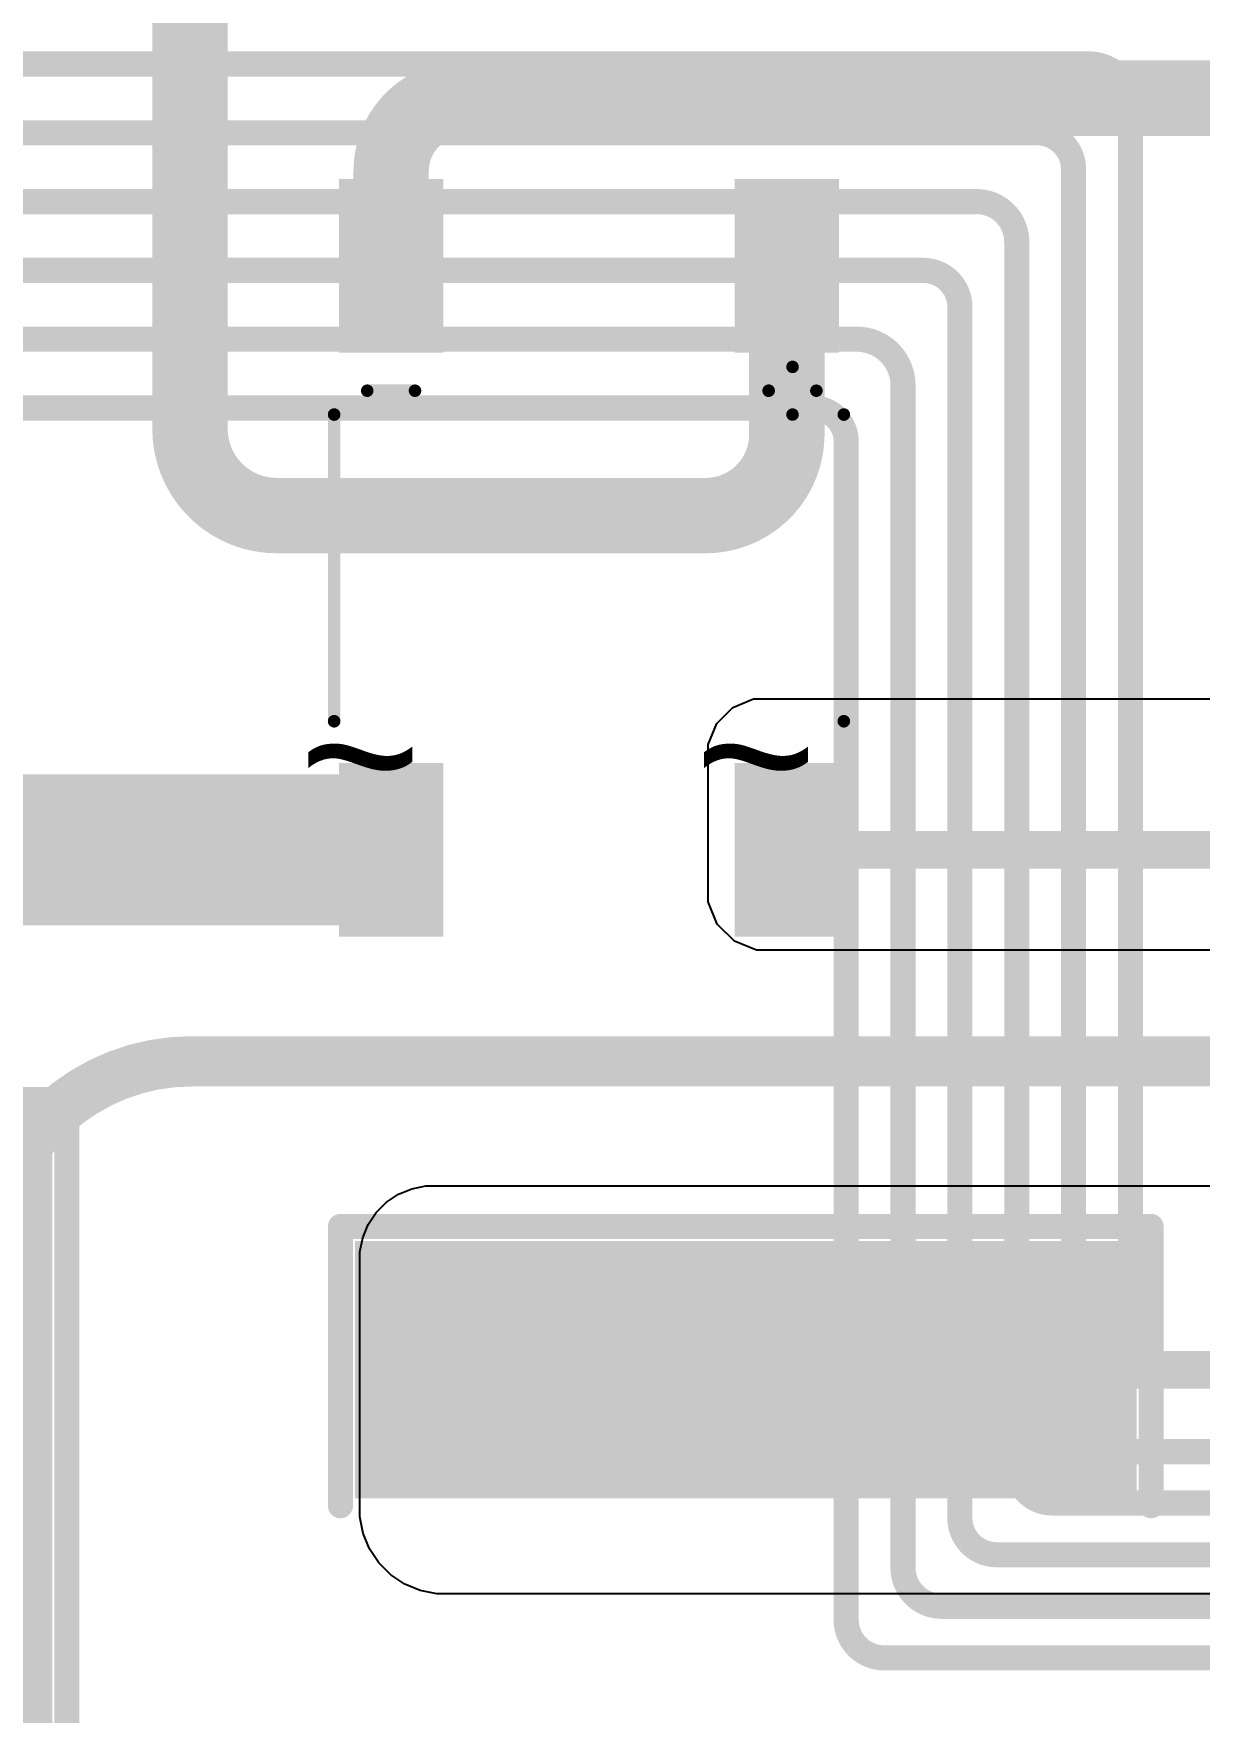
# Model space of a CAD drawing. Header units: inches. Extents: x -2 to 5376, y -4 to 5426.
# Drawn here: x 21.5 to 33.29, y 25.83 to 42.79 of the extents above; entities that cross this region are included whole.
import ezdxf

# ---------------------------------------------------------------- set-up
doc = ezdxf.new("R2010")
doc.units = ezdxf.units.IN
for name, color, linetype in [('Bottom Layer', 5, 'Continuous'), ('Top Layer', 1, 'Continuous'), ('Top Overlay', 2, 'Continuous'), ('Top Paste', 8, 'Continuous'), ('Top Solder', 216, 'Continuous')]:
    doc.layers.add(name, color=color, linetype=linetype)
doc.styles.add('Arial', font='', dxfattribs={"height": 0.2})
doc.styles.get('Arial').set_extended_font_data('Arial')

# ---------------------------------------------------------------- blocks, each defined once
blk = doc.blocks.new('R___2030_60')
at = {"layer": 'Top Layer'}
for points in [[(-4.25, -3.9), (-4.25, 3.9), (-1.75, 3.9), (-1.75, -3.9)], [(1.75, -3.9), (1.75, 3.9), (4.25, 3.9), (4.25, -3.9)]]:
    blk.add_hatch(color=1, dxfattribs=at).paths.add_polyline_path(points)
at = {"layer": 'Top Paste'}
for points in [[(-4.25, -3.9), (-4.25, 3.9), (-1.75, 3.9), (-1.75, -3.9)], [(1.75, -3.9), (1.75, 3.9), (4.25, 3.9), (4.25, -3.9)]]:
    blk.add_hatch(color=8, dxfattribs=at).paths.add_polyline_path(points)
at = {"layer": 'Top Solder'}
for points in [[(-4.301, -3.951), (-4.301, 3.951), (-1.699, 3.951), (-1.699, -3.951)], [(1.699, -3.951), (1.699, 3.951), (4.301, 3.951), (4.301, -3.951)]]:
    blk.add_hatch(color=216, dxfattribs=at).paths.add_polyline_path(points)
at = {"layer": 'Top Overlay'}
for points in [[(-4.448, 4.097, 0.254, 0.254, 0), (-4.448, -4.097, 0.254, 0.254, 0)], [(-4.448, 4.097, 0.254, 0.254, 0), (-1.626, 4.097, 0.254, 0.254, 0)], [(1.626, 4.097, 0.254, 0.254, 0), (4.448, 4.097, 0.254, 0.254, 0)], [(4.448, 4.097, 0.254, 0.254, 0), (4.448, -4.097, 0.254, 0.254, 0)], [(-4.448, -4.097, 0.254, 0.254, 0), (-1.626, -4.097, 0.254, 0.254, 0)], [(1.626, -4.097, 0.254, 0.254, 0), (4.448, -4.097, 0.254, 0.254, 0)]]:
    blk.add_lwpolyline(points, format="xyseb", dxfattribs=at)
for points in [[(-4.511, 4.097, 0.127, 0.127, 1), (-4.384, 4.097, 0.127, 0.127, 1)], [(-4.511, 4.097, 0.127, 0.127, 1), (-4.384, 4.097, 0.127, 0.127, 1)], [(-1.689, 4.097, 0.127, 0.127, 1), (-1.562, 4.097, 0.127, 0.127, 1)], [(1.562, 4.097, 0.127, 0.127, 1), (1.689, 4.097, 0.127, 0.127, 1)], [(4.384, 4.097, 0.127, 0.127, 1), (4.511, 4.097, 0.127, 0.127, 1)], [(4.384, 4.097, 0.127, 0.127, 1), (4.511, 4.097, 0.127, 0.127, 1)], [(-4.511, -4.097, 0.127, 0.127, 1), (-4.384, -4.097, 0.127, 0.127, 1)], [(-4.511, -4.097, 0.127, 0.127, 1), (-4.384, -4.097, 0.127, 0.127, 1)], [(-1.689, -4.097, 0.127, 0.127, 1), (-1.562, -4.097, 0.127, 0.127, 1)], [(1.562, -4.097, 0.127, 0.127, 1), (1.689, -4.097, 0.127, 0.127, 1)], [(4.384, -4.097, 0.127, 0.127, 1), (4.511, -4.097, 0.127, 0.127, 1)], [(4.384, -4.097, 0.127, 0.127, 1), (4.511, -4.097, 0.127, 0.127, 1)]]:
    blk.add_lwpolyline(points, format="xyseb", close=True, dxfattribs=at)
blk = doc.blocks.new('R___2030_74')
at = {"layer": 'Top Layer'}
for points in [[(-4.25, -3.9), (-4.25, 3.9), (-1.75, 3.9), (-1.75, -3.9)], [(1.75, -3.9), (1.75, 3.9), (4.25, 3.9), (4.25, -3.9)]]:
    blk.add_hatch(color=1, dxfattribs=at).paths.add_polyline_path(points)
at = {"layer": 'Top Paste'}
for points in [[(-4.25, -3.9), (-4.25, 3.9), (-1.75, 3.9), (-1.75, -3.9)], [(1.75, -3.9), (1.75, 3.9), (4.25, 3.9), (4.25, -3.9)]]:
    blk.add_hatch(color=8, dxfattribs=at).paths.add_polyline_path(points)
at = {"layer": 'Top Solder'}
for points in [[(-4.301, -3.951), (-4.301, 3.951), (-1.699, 3.951), (-1.699, -3.951)], [(1.699, -3.951), (1.699, 3.951), (4.301, 3.951), (4.301, -3.951)]]:
    blk.add_hatch(color=216, dxfattribs=at).paths.add_polyline_path(points)
at = {"layer": 'Top Overlay'}
for points in [[(-4.448, 4.097, 0.254, 0.254, 0), (-4.448, -4.097, 0.254, 0.254, 0)], [(-1.626, 4.097, 0.254, 0.254, 0), (-4.448, 4.097, 0.254, 0.254, 0)], [(4.448, 4.097, 0.254, 0.254, 0), (1.626, 4.097, 0.254, 0.254, 0)], [(4.448, 4.097, 0.254, 0.254, 0), (4.448, -4.097, 0.254, 0.254, 0)], [(-1.626, -4.097, 0.254, 0.254, 0), (-4.448, -4.097, 0.254, 0.254, 0)], [(4.448, -4.097, 0.254, 0.254, 0), (1.626, -4.097, 0.254, 0.254, 0)]]:
    blk.add_lwpolyline(points, format="xyseb", dxfattribs=at)
for points in [[(-4.511, 4.097, 0.127, 0.127, 1), (-4.384, 4.097, 0.127, 0.127, 1)], [(-4.511, 4.097, 0.127, 0.127, 1), (-4.384, 4.097, 0.127, 0.127, 1)], [(-1.689, 4.097, 0.127, 0.127, 1), (-1.562, 4.097, 0.127, 0.127, 1)], [(1.562, 4.097, 0.127, 0.127, 1), (1.689, 4.097, 0.127, 0.127, 1)], [(4.384, 4.097, 0.127, 0.127, 1), (4.511, 4.097, 0.127, 0.127, 1)], [(4.384, 4.097, 0.127, 0.127, 1), (4.511, 4.097, 0.127, 0.127, 1)], [(-4.511, -4.097, 0.127, 0.127, 1), (-4.384, -4.097, 0.127, 0.127, 1)], [(-4.511, -4.097, 0.127, 0.127, 1), (-4.384, -4.097, 0.127, 0.127, 1)], [(-1.689, -4.097, 0.127, 0.127, 1), (-1.562, -4.097, 0.127, 0.127, 1)], [(1.562, -4.097, 0.127, 0.127, 1), (1.689, -4.097, 0.127, 0.127, 1)], [(4.384, -4.097, 0.127, 0.127, 1), (4.511, -4.097, 0.127, 0.127, 1)], [(4.384, -4.097, 0.127, 0.127, 1), (4.511, -4.097, 0.127, 0.127, 1)]]:
    blk.add_lwpolyline(points, format="xyseb", close=True, dxfattribs=at)
blk = doc.blocks.new('TSSOP_4_5_0_4_4__124')
at = {"layer": 'Top Layer'}
for points in [[(-1.575, 2.175), (-2.425, 2.175), (-2.425, 3.725), (-1.575, 3.725)], [(2.425, 2.175), (1.575, 2.175), (1.575, 3.725), (2.425, 3.725)], [(-1.575, -3.725), (-2.425, -3.725), (-2.425, -2.175), (-1.575, -2.175)], [(2.425, -3.725), (1.575, -3.725), (1.575, -2.175), (2.425, -2.175)]]:
    blk.add_hatch(color=1, dxfattribs=at).paths.add_polyline_path(points)
at = {"layer": 'Top Paste'}
for points in [[(-1.575, 2.175), (-2.425, 2.175), (-2.425, 3.725), (-1.575, 3.725)], [(2.425, 2.175), (1.575, 2.175), (1.575, 3.725), (2.425, 3.725)], [(-1.575, -3.725), (-2.425, -3.725), (-2.425, -2.175), (-1.575, -2.175)], [(2.425, -3.725), (1.575, -3.725), (1.575, -2.175), (2.425, -2.175)]]:
    blk.add_hatch(color=8, dxfattribs=at).paths.add_polyline_path(points)
at = {"layer": 'Top Solder'}
for points in [[(-1.473, 2.073), (-2.527, 2.073), (-2.527, 3.827), (-1.473, 3.827)], [(2.527, 2.073), (1.473, 2.073), (1.473, 3.827), (2.527, 3.827)], [(-1.473, -3.827), (-2.527, -3.827), (-2.527, -2.073), (-1.473, -2.073)], [(2.527, -3.827), (1.473, -3.827), (1.473, -2.073), (2.527, -2.073)]]:
    blk.add_hatch(color=216, dxfattribs=at).paths.add_polyline_path(points)
at = {"layer": 'Top Overlay'}
for points in [[(-2.576, 1.651, 0.127, 0.127, 0), (-2.576, -1.448, 0.127, 0.127, 0)], [(2.576, 1.651, 0.127, 0.127, 0), (2.576, -1.448, 0.127, 0.127, 0)], [(-2.057, -1.448, 0.127, 0.127, 0), (-2.057, -1.93, 0.127, 0.127, 0)], [(-1.816, -1.689, 0.127, 0.127, 0), (-2.299, -1.689, 0.127, 0.127, 0)], [(2.241, -1.689, 0.127, 0.127, 0), (1.759, -1.689, 0.127, 0.127, 0)]]:
    blk.add_lwpolyline(points, format="xyseb", dxfattribs=at)
for points in [[(-2.608, 1.651, 0.0635, 0.0635, 1), (-2.544, 1.651, 0.0635, 0.0635, 1)], [(2.544, 1.651, 0.0635, 0.0635, 1), (2.608, 1.651, 0.0635, 0.0635, 1)], [(-2.608, -1.448, 0.0635, 0.0635, 1), (-2.544, -1.448, 0.0635, 0.0635, 1)], [(-2.089, -1.448, 0.0635, 0.0635, 1), (-2.026, -1.448, 0.0635, 0.0635, 1)], [(2.544, -1.448, 0.0635, 0.0635, 1), (2.608, -1.448, 0.0635, 0.0635, 1)], [(-2.33, -1.689, 0.0635, 0.0635, 1), (-2.267, -1.689, 0.0635, 0.0635, 1)], [(-1.848, -1.689, 0.0635, 0.0635, 1), (-1.784, -1.689, 0.0635, 0.0635, 1)], [(1.727, -1.689, 0.0635, 0.0635, 1), (1.79, -1.689, 0.0635, 0.0635, 1)], [(2.21, -1.689, 0.0635, 0.0635, 1), (2.273, -1.689, 0.0635, 0.0635, 1)], [(-2.089, -1.93, 0.0635, 0.0635, 1), (-2.026, -1.93, 0.0635, 0.0635, 1)]]:
    blk.add_lwpolyline(points, format="xyseb", close=True, dxfattribs=at)
at = {"layer": 'Top Overlay', "style": 'Arial'}
for p in [(-2.311, 1.279), (1.689, 1.279)]:
    blk.add_text('~', height=1.524, dxfattribs=at).set_placement(p)

msp = doc.modelspace()

# ---------------------------------------------------------------- linework, layer by layer
at = {"layer": 'Bottom Layer'}
for points in [[(4.909, 42.485, 0.254, 0.254, 0), (32.174, 42.485, 0.254, 0.254, 0)], [(32.174, 42.485, 0.254, 0.254, -0.414214), (32.59, 42.069, 0.254, 0.254, 0)], [(32.59, 29.604, 0.254, 0.254, 0), (32.59, 42.069, 0.254, 0.254, 0)], [(6.301, 41.789, 0.254, 0.254, 0), (31.646, 41.789, 0.254, 0.254, 0)], [(31.646, 41.789, 0.254, 0.254, -0.414214), (32.015, 41.42, 0.254, 0.254, 0)], [(32.015, 28.857, 0.254, 0.254, 0), (32.015, 41.42, 0.254, 0.254, 0)], [(6.892, 41.094, 0.254, 0.254, 0), (31.035, 41.094, 0.254, 0.254, 0)], [(31.035, 41.094, 0.254, 0.254, -0.414214), (31.441, 40.689, 0.254, 0.254, 0)], [(31.441, 28.302, 0.254, 0.254, 0), (31.441, 40.689, 0.254, 0.254, 0)], [(9.398, 40.399, 0.254, 0.254, 0), (30.496, 40.399, 0.254, 0.254, 0)], [(30.496, 40.399, 0.254, 0.254, -0.414214), (30.866, 40.03, 0.254, 0.254, 0)], [(30.866, 27.793, 0.254, 0.254, 0), (30.866, 40.03, 0.254, 0.254, 0)], [(14.474, 39.704, 0.254, 0.254, 0), (29.824, 39.704, 0.254, 0.254, 0)], [(29.824, 39.704, 0.254, 0.254, -0.414214), (30.291, 39.237, 0.254, 0.254, 0)], [(30.291, 27.291, 0.254, 0.254, 0), (30.291, 39.237, 0.254, 0.254, 0)], [(18.021, 39.009, 0.254, 0.254, 0), (29.377, 39.009, 0.254, 0.254, 0)], [(29.377, 39.009, 0.254, 0.254, -0.414214), (29.717, 38.67, 0.254, 0.254, 0)], [(29.717, 26.762, 0.254, 0.254, 0), (29.717, 38.67, 0.254, 0.254, 0)], [(32.942, 29.252, 0.254, 0.254, -0.414214), (32.59, 29.604, 0.254, 0.254, 0)], [(32.942, 29.252, 0.254, 0.254, 0), (80.401, 29.252, 0.254, 0.254, 0)], [(32.41, 28.462, 0.254, 0.254, -0.414214), (32.015, 28.857, 0.254, 0.254, 0)], [(32.41, 28.462, 0.254, 0.254, 0), (81.429, 28.462, 0.254, 0.254, 0)], [(31.8, 27.943, 0.254, 0.254, -0.414214), (31.441, 28.302, 0.254, 0.254, 0)], [(31.8, 27.943, 0.254, 0.254, 0), (82.116, 27.943, 0.254, 0.254, 0)], [(31.238, 27.42, 0.254, 0.254, -0.414214), (30.866, 27.793, 0.254, 0.254, 0)], [(31.238, 27.42, 0.254, 0.254, 0), (82.955, 27.42, 0.254, 0.254, 0)], [(30.683, 26.899, 0.254, 0.254, -0.414214), (30.291, 27.291, 0.254, 0.254, 0)], [(30.683, 26.899, 0.254, 0.254, 0), (83.713, 26.899, 0.254, 0.254, 0)], [(30.101, 26.378, 0.254, 0.254, -0.414214), (29.717, 26.762, 0.254, 0.254, 0)], [(30.101, 26.378, 0.254, 0.254, 0), (84.506, 26.378, 0.254, 0.254, 0)]]:
    msp.add_lwpolyline(points, format="xyseb", dxfattribs=at)
for points in [[(32.111, 42.485, 0.127, 0.127, 1), (32.238, 42.485, 0.127, 0.127, 1)], [(32.111, 42.485, 0.127, 0.127, 1), (32.238, 42.485, 0.127, 0.127, 1)], [(32.527, 42.069, 0.127, 0.127, 1), (32.654, 42.069, 0.127, 0.127, 1)], [(32.527, 42.069, 0.127, 0.127, 1), (32.654, 42.069, 0.127, 0.127, 1)], [(31.582, 41.789, 0.127, 0.127, 1), (31.709, 41.789, 0.127, 0.127, 1)], [(31.582, 41.789, 0.127, 0.127, 1), (31.709, 41.789, 0.127, 0.127, 1)], [(31.952, 41.42, 0.127, 0.127, 1), (32.079, 41.42, 0.127, 0.127, 1)], [(31.952, 41.42, 0.127, 0.127, 1), (32.079, 41.42, 0.127, 0.127, 1)], [(30.972, 41.094, 0.127, 0.127, 1), (31.099, 41.094, 0.127, 0.127, 1)], [(30.972, 41.094, 0.127, 0.127, 1), (31.099, 41.094, 0.127, 0.127, 1)], [(31.377, 40.689, 0.127, 0.127, 1), (31.504, 40.689, 0.127, 0.127, 1)], [(31.377, 40.689, 0.127, 0.127, 1), (31.504, 40.689, 0.127, 0.127, 1)], [(30.433, 40.399, 0.127, 0.127, 1), (30.56, 40.399, 0.127, 0.127, 1)], [(30.433, 40.399, 0.127, 0.127, 1), (30.56, 40.399, 0.127, 0.127, 1)], [(30.802, 40.03, 0.127, 0.127, 1), (30.929, 40.03, 0.127, 0.127, 1)], [(30.802, 40.03, 0.127, 0.127, 1), (30.929, 40.03, 0.127, 0.127, 1)], [(29.76, 39.704, 0.127, 0.127, 1), (29.887, 39.704, 0.127, 0.127, 1)], [(29.76, 39.704, 0.127, 0.127, 1), (29.887, 39.704, 0.127, 0.127, 1)], [(30.228, 39.237, 0.127, 0.127, 1), (30.355, 39.237, 0.127, 0.127, 1)], [(30.228, 39.237, 0.127, 0.127, 1), (30.355, 39.237, 0.127, 0.127, 1)], [(29.314, 39.009, 0.127, 0.127, 1), (29.441, 39.009, 0.127, 0.127, 1)], [(29.314, 39.009, 0.127, 0.127, 1), (29.441, 39.009, 0.127, 0.127, 1)], [(29.653, 38.67, 0.127, 0.127, 1), (29.78, 38.67, 0.127, 0.127, 1)], [(29.653, 38.67, 0.127, 0.127, 1), (29.78, 38.67, 0.127, 0.127, 1)], [(32.527, 29.604, 0.127, 0.127, 1), (32.654, 29.604, 0.127, 0.127, 1)], [(32.527, 29.604, 0.127, 0.127, 1), (32.654, 29.604, 0.127, 0.127, 1)], [(32.878, 29.252, 0.127, 0.127, 1), (33.005, 29.252, 0.127, 0.127, 1)], [(32.878, 29.252, 0.127, 0.127, 1), (33.005, 29.252, 0.127, 0.127, 1)], [(31.952, 28.857, 0.127, 0.127, 1), (32.079, 28.857, 0.127, 0.127, 1)], [(31.952, 28.857, 0.127, 0.127, 1), (32.079, 28.857, 0.127, 0.127, 1)], [(32.346, 28.462, 0.127, 0.127, 1), (32.473, 28.462, 0.127, 0.127, 1)], [(32.346, 28.462, 0.127, 0.127, 1), (32.473, 28.462, 0.127, 0.127, 1)], [(31.377, 28.302, 0.127, 0.127, 1), (31.504, 28.302, 0.127, 0.127, 1)], [(31.377, 28.302, 0.127, 0.127, 1), (31.504, 28.302, 0.127, 0.127, 1)], [(31.736, 27.943, 0.127, 0.127, 1), (31.863, 27.943, 0.127, 0.127, 1)], [(31.736, 27.943, 0.127, 0.127, 1), (31.863, 27.943, 0.127, 0.127, 1)], [(30.802, 27.793, 0.127, 0.127, 1), (30.929, 27.793, 0.127, 0.127, 1)], [(30.802, 27.793, 0.127, 0.127, 1), (30.929, 27.793, 0.127, 0.127, 1)], [(31.175, 27.42, 0.127, 0.127, 1), (31.302, 27.42, 0.127, 0.127, 1)], [(31.175, 27.42, 0.127, 0.127, 1), (31.302, 27.42, 0.127, 0.127, 1)], [(30.228, 27.291, 0.127, 0.127, 1), (30.355, 27.291, 0.127, 0.127, 1)], [(30.228, 27.291, 0.127, 0.127, 1), (30.355, 27.291, 0.127, 0.127, 1)], [(30.619, 26.899, 0.127, 0.127, 1), (30.746, 26.899, 0.127, 0.127, 1)], [(30.619, 26.899, 0.127, 0.127, 1), (30.746, 26.899, 0.127, 0.127, 1)], [(29.653, 26.762, 0.127, 0.127, 1), (29.78, 26.762, 0.127, 0.127, 1)], [(29.653, 26.762, 0.127, 0.127, 1), (29.78, 26.762, 0.127, 0.127, 1)], [(30.037, 26.378, 0.127, 0.127, 1), (30.164, 26.378, 0.127, 0.127, 1)], [(30.037, 26.378, 0.127, 0.127, 1), (30.164, 26.378, 0.127, 0.127, 1)]]:
    msp.add_lwpolyline(points, format="xyseb", close=True, dxfattribs=at)
at = {"layer": 'Top Layer'}
for p, q in [((28.408, 35.819), (28.57, 35.981)), ((28.57, 35.981), (28.781, 36.068)), ((28.781, 36.068), (28.895, 36.068)), ((28.895, 36.068), (28.895, 36.068)), ((28.895, 36.068), (36.447, 36.068)), ((28.321, 35.608), (28.408, 35.819)), ((28.321, 35.494), (28.321, 35.608)), ((28.321, 34.14), (28.321, 35.494)), ((28.321, 34.019), (28.321, 34.14)), ((28.321, 34.14), (28.321, 34.14)), ((28.414, 33.794), (28.321, 34.019)), ((28.587, 33.621), (28.414, 33.794)), ((28.812, 33.528), (28.587, 33.621)), ((28.933, 33.528), (28.812, 33.528)), ((36.455, 33.528), (28.933, 33.528)), ((25.07, 30.982), (25.191, 31.063)), ((25.191, 31.063), (25.326, 31.119)), ((25.326, 31.119), (25.469, 31.147)), ((25.469, 31.147), (25.542, 31.147)), ((25.542, 31.147), (25.542, 31.147)), ((25.542, 31.147), (38.92, 31.147)), ((24.886, 30.757), (24.967, 30.879)), ((24.967, 30.879), (25.07, 30.982)), ((24.83, 30.623), (24.886, 30.757)), ((24.802, 30.48), (24.83, 30.623)), ((24.802, 30.407), (24.802, 30.48)), ((24.802, 27.888), (24.802, 30.407)), ((24.802, 27.803), (24.802, 27.888)), ((24.802, 27.888), (24.802, 27.888)), ((24.835, 27.636), (24.802, 27.803)), ((24.9, 27.479), (24.835, 27.636)), ((24.994, 27.338), (24.9, 27.479)), ((25.114, 27.218), (24.994, 27.338)), ((25.255, 27.124), (25.114, 27.218)), ((25.412, 27.059), (25.255, 27.124)), ((25.579, 27.026), (25.412, 27.059)), ((25.664, 27.026), (25.579, 27.026)), ((50.927, 27.026), (25.664, 27.026))]:
    msp.add_line(p, q, dxfattribs=at)
for points in [[(23.084, 38.797, 0.762, 0.762, 0), (23.084, 46.685, 0.762, 0.762, 0)], [(25.117, 41.402, 0.762, 0.762, -0.414214), (25.854, 42.139, 0.762, 0.762, 0)], [(25.854, 42.139, 0.762, 0.762, 0), (36.215, 42.139, 0.762, 0.762, 0)], [(25.117, 40.444, 0.762, 0.762, 0), (25.117, 41.402, 0.762, 0.762, 0)], [(25.117, 40.444, 0.762, 0.762, 0), (25.161, 40.488, 0.762, 0.762, 0)], [(29.117, 38.741, 0.762, 0.762, 0), (29.117, 40.444, 0.762, 0.762, 0)], [(23.96, 37.921, 0.762, 0.762, -0.414214), (23.084, 38.797, 0.762, 0.762, 0)], [(29.117, 38.741, 0.762, 0.762, -0.414214), (28.298, 37.921, 0.762, 0.762, 0)], [(23.96, 37.921, 0.762, 0.762, 0), (28.298, 37.921, 0.762, 0.762, 0)], [(16.112, 34.544, 1.524, 1.524, 0), (24.699, 34.544, 1.524, 1.524, 0)], [(29.117, 34.544, 0.381, 0.381, 0), (36.215, 34.544, 0.381, 0.381, 0)], [(21.043, 30.352, 0.508, 0.508, -0.414214), (23.097, 32.406, 0.508, 0.508, 0)], [(23.097, 32.406, 0.508, 0.508, 0), (37.42, 32.406, 0.508, 0.508, 0)], [(28.702, 29.29, 0.381, 0.381, 0), (38.231, 29.29, 0.381, 0.381, 0)], [(28.702, 29.29, 0.381, 0.381, 0), (28.702, 29.29, 0.381, 0.381, 0)]]:
    msp.add_lwpolyline(points, format="xyseb", dxfattribs=at)
for points in [[(25.664, 42.139, 0.381, 0.381, 1), (26.045, 42.139, 0.381, 0.381, 1)], [(25.664, 42.139, 0.381, 0.381, 1), (26.045, 42.139, 0.381, 0.381, 1)], [(24.927, 41.402, 0.381, 0.381, 1), (25.308, 41.402, 0.381, 0.381, 1)], [(24.927, 41.402, 0.381, 0.381, 1), (25.308, 41.402, 0.381, 0.381, 1)], [(24.927, 40.444, 0.381, 0.381, 1), (25.308, 40.444, 0.381, 0.381, 1)], [(24.927, 40.444, 0.381, 0.381, 1), (25.308, 40.444, 0.381, 0.381, 1)], [(24.971, 40.488, 0.381, 0.381, 1), (25.352, 40.488, 0.381, 0.381, 1)], [(28.927, 40.444, 0.381, 0.381, 1), (29.308, 40.444, 0.381, 0.381, 1)], [(22.894, 38.797, 0.381, 0.381, 1), (23.275, 38.797, 0.381, 0.381, 1)], [(22.894, 38.797, 0.381, 0.381, 1), (23.275, 38.797, 0.381, 0.381, 1)], [(28.927, 38.741, 0.381, 0.381, 1), (29.308, 38.741, 0.381, 0.381, 1)], [(28.927, 38.741, 0.381, 0.381, 1), (29.308, 38.741, 0.381, 0.381, 1)], [(23.769, 37.921, 0.381, 0.381, 1), (24.15, 37.921, 0.381, 0.381, 1)], [(23.769, 37.921, 0.381, 0.381, 1), (24.15, 37.921, 0.381, 0.381, 1)], [(28.107, 37.921, 0.381, 0.381, 1), (28.488, 37.921, 0.381, 0.381, 1)], [(28.107, 37.921, 0.381, 0.381, 1), (28.488, 37.921, 0.381, 0.381, 1)], [(24.318, 34.544, 0.762, 0.762, 1), (25.08, 34.544, 0.762, 0.762, 1)], [(29.022, 34.544, 0.191, 0.191, 1), (29.213, 34.544, 0.191, 0.191, 1)], [(22.97, 32.406, 0.254, 0.254, 1), (23.224, 32.406, 0.254, 0.254, 1)], [(22.97, 32.406, 0.254, 0.254, 1), (23.224, 32.406, 0.254, 0.254, 1)], [(28.606, 29.29, 0.191, 0.191, 1), (28.797, 29.29, 0.191, 0.191, 1)], [(28.606, 29.29, 0.191, 0.191, 1), (28.797, 29.29, 0.191, 0.191, 1)], [(28.606, 29.29, 0.191, 0.191, 1), (28.797, 29.29, 0.191, 0.191, 1)]]:
    msp.add_lwpolyline(points, format="xyseb", close=True, dxfattribs=at)

# ---------------------------------------------------------------- block references
for name, p, rotation in [('TSSOP_4_5_0_4_4__124', (27.117, 37.494), 180), ('R___2030_74', (17.392, 27.924), 180), ('R___2030_60', (28.702, 26.29), 90)]:
    msp.add_blockref(name, p, dxfattribs=dict(rotation=rotation))

doc.saveas('drawing.dxf')
